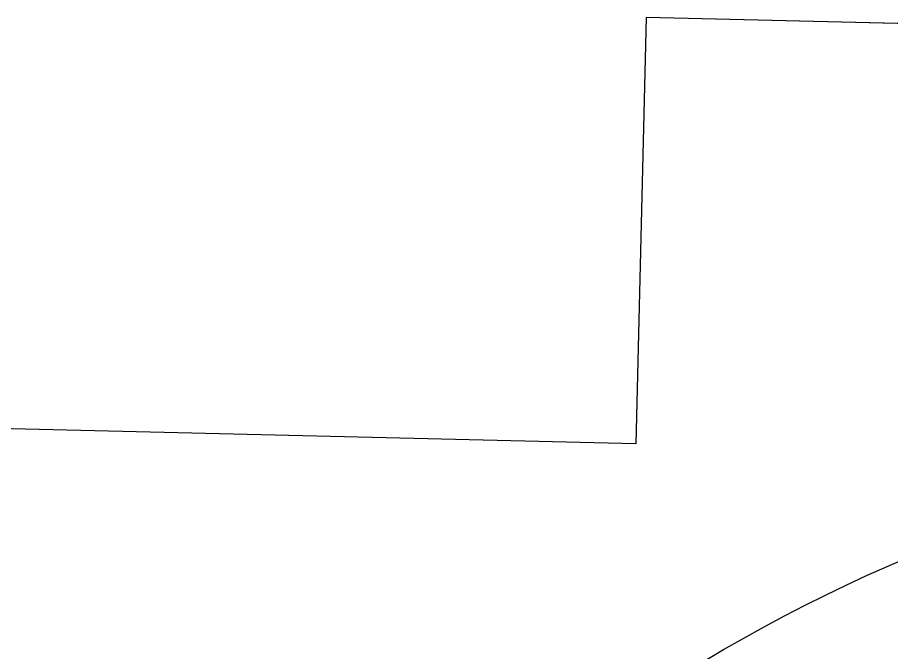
# Model space of a CAD drawing. Header units: millimetres. Extents: x 1418 to 1811, y 1796 to 1956.
# Drawn here: x 1497.601 to 1500.429, y 1868.34 to 1870.397 of the extents above; entities that cross this region are included whole.
import ezdxf

# ---------------------------------------------------------------- set-up
doc = ezdxf.new("R2010")
doc.units = ezdxf.units.MM
doc.layers.add('layout', color=253, linetype='Continuous', lineweight=13)
doc.layers.add('LINHAGROSSA', color=7, linetype='Continuous', lineweight=30)
doc.layers.add('VEGETAIS', color=3, linetype='Continuous')

msp = doc.modelspace()

# ---------------------------------------------------------------- linework, layer by layer
at = {"layer": 'layout'}
for p, q in [((1499.6354, 1870.3966), (1499.6018, 1869.0156)), ((1504.3766, 1870.2812), (1499.6354, 1870.3966)), ((1499.6018, 1869.0156), (1496.5578, 1869.0897))]:
    msp.add_line(p, q, dxfattribs=at)
at = {"layer": 'LINHAGROSSA'}
for p, q in [((1499.6354, 1870.3966), (1499.6018, 1869.0156)), ((1504.3766, 1870.2812), (1499.6354, 1870.3966)), ((1499.6018, 1869.0156), (1496.5578, 1869.0897))]:
    msp.add_line(p, q, dxfattribs=at)
at = {"layer": 'VEGETAIS'}
msp.add_spline([(1504.8595, 1868.1117), (1500.7473, 1868.7492), (1497.9568, 1866.0267), (1506.5175, 1867.1056), (1504.8595, 1868.1117)], degree=3, dxfattribs=at)

doc.saveas('drawing.dxf')
